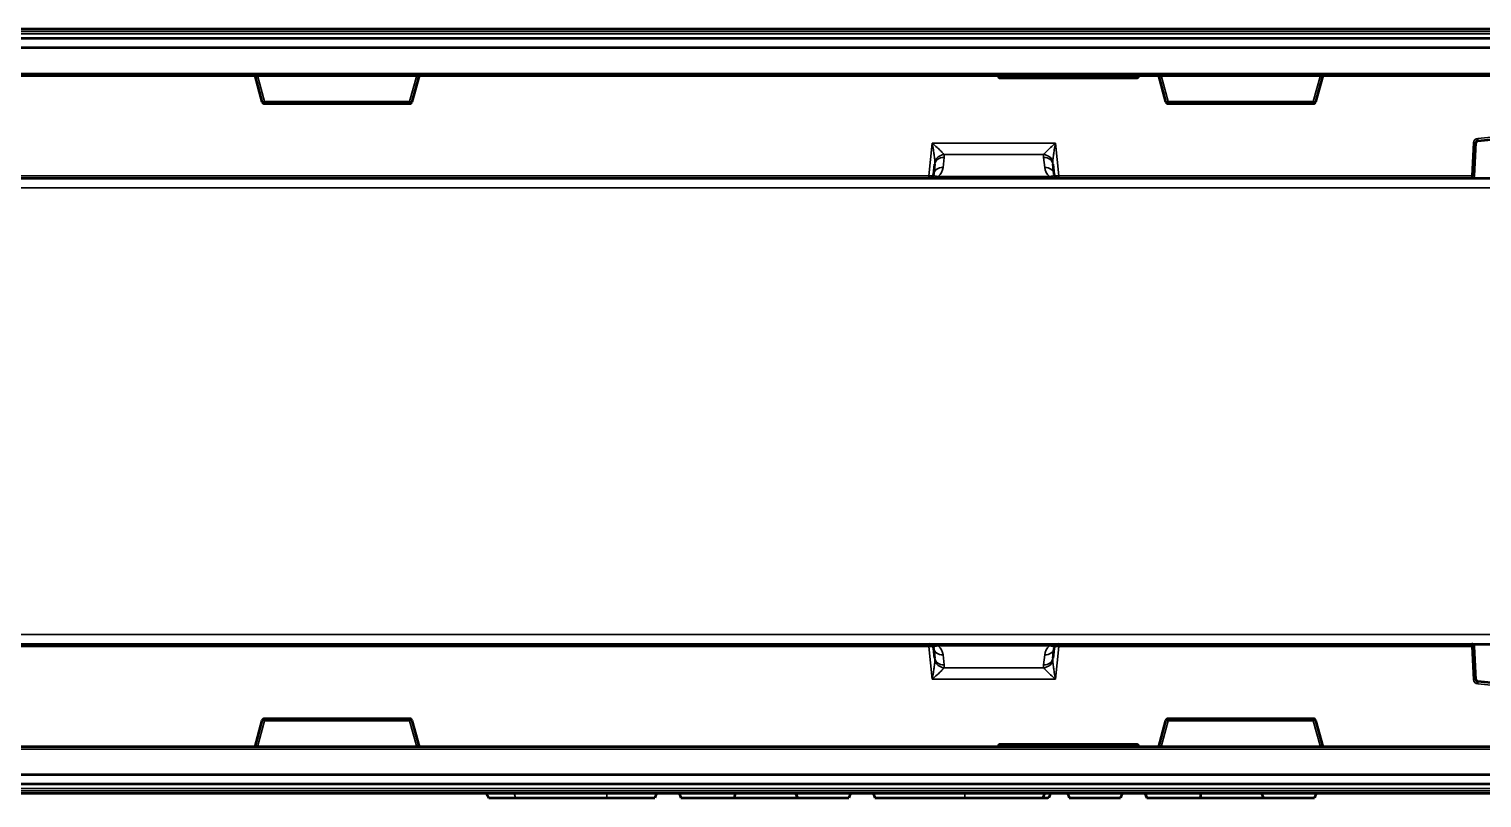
# Model space of a CAD drawing. Header units: millimetres. Extents: x 0 to 1485, y 0 to 1050.
# Drawn here: x 632.4 to 944.3, y 217.5 to 382.5 of the extents above; entities that cross this region are included whole.
import ezdxf

# ---------------------------------------------------------------- set-up
doc = ezdxf.new("R2010")
doc.units = ezdxf.units.MM
doc.header["$LTSCALE"] = 2.5
doc.layers.add('Sichtbar (ISO)', color=7, linetype='Continuous', lineweight=50)
doc.layers.add('Sichtbar schmal (ISO)', color=7, linetype='Continuous', lineweight=35)

msp = doc.modelspace()

# ---------------------------------------------------------------- linework, layer by layer
at = {"layer": 'Sichtbar (ISO)'}
for p, q in [((1448.542, 382.47), (448.542, 382.47)), ((1448.542, 380.47), (448.542, 380.47)), ((1448.542, 378.47), (448.542, 378.47)), ((521.805, 372.47), (681.279, 372.47)), ((682.487, 366.837), (680.933, 372.47)), ((681.44, 372.471), (715.645, 372.471)), ((716.151, 372.47), (714.597, 366.837)), ((715.805, 372.47), (875.279, 372.47)), ((840.408, 372.47), (840.443, 372.341)), ((870.283, 372.457), (840.802, 372.457)), ((840.926, 371.97), (870.159, 371.97)), ((870.642, 372.341), (870.676, 372.47)), ((876.487, 366.837), (874.933, 372.47)), ((875.44, 372.471), (909.645, 372.471)), ((910.151, 372.47), (908.597, 366.837)), ((909.805, 372.47), (987.279, 372.47)), ((682.969, 366.47), (714.115, 366.47)), ((876.969, 366.47), (908.115, 366.47)), ((943.475, 358.508), (948.542, 358.951)), ((942.648, 350.944), (943.019, 358.036)), ((826.636, 351.365), (826.86, 353.489)), ((852.225, 353.489), (852.448, 351.365)), ((453.542, 350.47), (1443.542, 350.47)), ((453.542, 250.47), (1443.542, 250.47)), ((826.86, 247.451), (826.636, 249.574)), ((852.448, 249.574), (852.225, 247.451)), ((943.019, 242.904), (942.648, 249.996)), ((948.542, 241.989), (943.475, 242.432)), ((680.933, 228.47), (682.487, 234.103)), ((714.115, 234.47), (682.969, 234.47)), ((714.597, 234.103), (716.151, 228.47)), ((874.933, 228.47), (876.487, 234.103)), ((908.115, 234.47), (876.969, 234.47)), ((908.597, 234.103), (910.151, 228.47)), ((681.279, 228.47), (521.805, 228.47)), ((715.645, 228.469), (681.44, 228.469)), ((875.279, 228.47), (715.805, 228.47)), ((840.443, 228.599), (840.408, 228.47)), ((840.802, 228.483), (870.283, 228.483)), ((870.159, 228.97), (840.926, 228.97)), ((870.676, 228.47), (870.642, 228.599)), ((909.645, 228.469), (875.44, 228.469)), ((987.279, 228.47), (909.805, 228.47)), ((448.542, 222.47), (1448.542, 222.47)), ((448.542, 220.47), (1448.542, 220.47)), ((448.542, 218.47), (1448.542, 218.47)), ((730.548, 218.47), (731.137, 217.47)), ((767.095, 218.47), (766.731, 217.47)), ((771.989, 218.47), (772.353, 217.47)), ((783.975, 218.47), (783.824, 217.47)), ((796.989, 218.47), (797.353, 217.47)), ((808.761, 218.47), (808.397, 217.47)), ((813.656, 218.47), (814.02, 217.47)), ((850.428, 218.47), (850.064, 217.47)), ((851.678, 218.47), (851.354, 217.579)), ((855.323, 218.47), (855.687, 217.47)), ((867.095, 218.47), (866.731, 217.47)), ((871.989, 218.47), (872.353, 217.47)), ((883.975, 218.47), (883.824, 217.47)), ((896.989, 218.47), (897.353, 217.47)), ((908.761, 218.47), (908.397, 217.47)), ((731.137, 217.47), (766.731, 217.47)), ((772.353, 217.47), (808.397, 217.47)), ((814.02, 217.47), (851.163, 217.47)), ((855.687, 217.47), (866.731, 217.47)), ((872.353, 217.47), (908.397, 217.47))]:
    msp.add_line(p, q, dxfattribs=at)
for centre, radius, start, end in [((840.926, 372.47), 0.5, 195, 270), ((870.159, 372.47), 0.5, 270, 345), ((682.969, 366.97), 0.5, 195.42277, 270), ((714.115, 366.97), 0.5, 270, 344.57723), ((876.969, 366.97), 0.5, 195.42277, 270), ((908.115, 366.97), 0.5, 270, 344.57723), ((943.519, 358.01), 0.5, 95, 177), ((825.642, 351.47), 1, 270, 354), ((853.443, 351.47), 1, 186, 270), ((942.148, 350.97), 0.5, 270, 357), ((825.642, 249.47), 1, 6, 90), ((853.443, 249.47), 1, 90, 174), ((942.148, 249.97), 0.5, 3, 90), ((943.519, 242.93), 0.5, 183, 265), ((682.969, 233.97), 0.5, 90, 164.57723), ((714.115, 233.97), 0.5, 15.42277, 90), ((876.969, 233.97), 0.5, 90, 164.57723), ((908.115, 233.97), 0.5, 15.42277, 90), ((840.926, 228.47), 0.5, 90, 165), ((870.159, 228.47), 0.5, 15, 90)]:
    msp.add_arc(centre, radius, start, end, dxfattribs=at)
for centre, major_axis, start_param, end_param in [((840.788, 372.983), (0.137, -0.51), 5.8149227, 6.0344777), ((870.296, 372.983), (-0.137, -0.51), 0.2487076, 0.4682626), ((840.788, 227.957), (0.137, 0.51), 0.2487076, 0.4682626), ((870.296, 227.957), (-0.137, 0.51), 5.8149227, 6.0344777)]:
    msp.add_ellipse(centre, major_axis=major_axis, ratio=0.947813, start_param=start_param, end_param=end_param, dxfattribs=at)
for points, degree in [([(681.279, 372.47), (681.332, 372.47), (681.387, 372.471), (681.44, 372.471)], 3), ([(715.645, 372.471), (715.697, 372.471), (715.752, 372.47), (715.805, 372.47)], 3), ([(875.279, 372.47), (875.332, 372.47), (875.387, 372.471), (875.44, 372.471)], 3), ([(909.645, 372.471), (909.697, 372.471), (909.752, 372.47), (909.805, 372.47)], 3), ([(681.44, 228.469), (681.387, 228.469), (681.332, 228.47), (681.279, 228.47)], 3), ([(715.805, 228.47), (715.752, 228.47), (715.697, 228.469), (715.645, 228.469)], 3), ([(875.44, 228.469), (875.387, 228.469), (875.332, 228.47), (875.279, 228.47)], 3), ([(909.805, 228.47), (909.752, 228.47), (909.697, 228.469), (909.645, 228.469)], 3), ([(851.354, 217.579), (851.259, 217.531), (851.163, 217.47)], 2)]:
    msp.add_open_spline(points, degree=degree, dxfattribs=at)
at = {"layer": 'Sichtbar schmal (ISO)'}
for p, q in [((448.542, 381.97), (1448.542, 381.97)), ((1448.542, 381.47), (448.542, 381.47)), ((448.542, 380.444), (1448.542, 380.444)), ((1448.542, 372.97), (448.542, 372.97)), ((682.969, 366.926), (681.44, 372.471)), ((715.645, 372.471), (714.115, 366.926)), ((840.926, 371.994), (840.802, 372.457)), ((840.926, 371.994), (840.926, 371.97)), ((870.159, 371.994), (840.926, 371.994)), ((870.283, 372.457), (870.159, 371.994)), ((870.159, 371.97), (870.159, 371.994)), ((876.969, 366.926), (875.44, 372.471)), ((909.645, 372.471), (908.115, 366.926)), ((682.969, 366.926), (682.969, 366.47)), ((714.115, 366.926), (682.969, 366.926)), ((714.115, 366.47), (714.115, 366.926)), ((876.969, 366.926), (876.969, 366.47)), ((908.115, 366.926), (876.969, 366.926)), ((908.115, 366.47), (908.115, 366.926)), ((948.542, 359.453), (943.432, 359.006)), ((943.475, 358.508), (943.432, 359.006)), ((826.326, 357.983), (825.589, 350.97)), ((826.326, 357.983), (852.758, 357.983)), ((853.495, 350.97), (852.758, 357.983)), ((942.52, 358.062), (942.148, 350.97)), ((942.52, 358.062), (943.019, 358.036)), ((828.625, 352.795), (828.849, 354.918)), ((850.301, 355.526), (828.783, 355.526)), ((850.236, 354.918), (850.459, 352.795)), ((825.589, 350.97), (571.495, 350.97)), ((825.589, 350.47), (825.589, 350.97)), ((825.589, 350.97), (825.694, 350.965)), ((827.596, 350.832), (851.489, 350.832)), ((853.391, 350.965), (853.495, 350.97)), ((942.148, 350.97), (853.495, 350.97)), ((853.495, 350.47), (853.495, 350.97)), ((942.648, 350.944), (942.148, 350.97)), ((942.148, 350.47), (942.148, 350.97)), ((453.542, 348.379), (1443.542, 348.379)), ((453.542, 252.561), (1443.542, 252.561)), ((571.495, 249.97), (825.589, 249.97)), ((825.589, 250.47), (825.589, 249.97)), ((825.694, 249.975), (825.589, 249.97)), ((825.589, 249.97), (826.326, 242.957)), ((827.596, 250.108), (851.489, 250.108)), ((852.758, 242.957), (853.495, 249.97)), ((853.495, 249.97), (853.391, 249.975)), ((853.495, 250.47), (853.495, 249.97)), ((853.495, 249.97), (942.148, 249.97)), ((942.148, 249.97), (942.148, 250.47)), ((942.148, 249.97), (942.648, 249.996)), ((942.148, 249.97), (942.52, 242.878)), ((828.849, 246.022), (828.625, 248.145)), ((850.459, 248.145), (850.236, 246.022)), ((850.301, 245.414), (828.783, 245.414)), ((852.758, 242.957), (826.326, 242.957)), ((943.019, 242.904), (942.52, 242.878)), ((943.432, 241.934), (943.475, 242.432)), ((943.432, 241.934), (948.542, 241.487)), ((681.44, 228.469), (682.969, 234.014)), ((682.969, 234.47), (682.969, 234.014)), ((682.969, 234.014), (714.115, 234.014)), ((714.115, 234.014), (714.115, 234.47)), ((714.115, 234.014), (715.645, 228.469)), ((875.44, 228.469), (876.969, 234.014)), ((876.969, 234.47), (876.969, 234.014)), ((876.969, 234.014), (908.115, 234.014)), ((908.115, 234.014), (908.115, 234.47)), ((908.115, 234.014), (909.645, 228.469)), ((448.542, 227.97), (1448.542, 227.97)), ((840.802, 228.483), (840.926, 228.945)), ((840.926, 228.97), (840.926, 228.945)), ((840.926, 228.945), (870.159, 228.945)), ((870.159, 228.945), (870.159, 228.97)), ((870.159, 228.945), (870.283, 228.483)), ((1448.542, 220.496), (448.542, 220.496)), ((448.542, 219.47), (1448.542, 219.47)), ((1448.542, 218.97), (448.542, 218.97)), ((736.534, 218.47), (736.86, 217.47)), ((756.434, 218.47), (756.434, 217.47)), ((833.292, 218.47), (833.292, 217.47)), ((833.292, 217.579), (850.104, 217.579))]:
    msp.add_line(p, q, dxfattribs=at)
for centre, radius, start, end in [((943.519, 358.01), 1, 95, 177), ((825.642, 353.108), 3, 310.63537, 354), ((853.443, 353.108), 3, 186, 229.36463), ((825.642, 247.832), 3, 6, 49.36463), ((853.443, 247.832), 3, 130.63537, 174), ((943.519, 242.93), 1, 183, 265)]:
    msp.add_arc(centre, radius, start, end, dxfattribs=at)
for centre, major_axis, ratio, start_param, end_param in [((840.926, 372.47), (-0.483, -0.129), 0.947813, 0, 1.3220887), ((870.159, 372.47), (0.483, -0.129), 0.947813, 4.9610966, 6.2831853), ((682.969, 366.97), (-0.482, -0.133), 0.0840398, 0, 1.5476161), ((714.115, 366.97), (0.482, -0.133), 0.0840398, 4.7355692, 6.2831853), ((876.969, 366.97), (-0.482, -0.133), 0.0840398, 0, 1.5476161), ((908.115, 366.97), (0.482, -0.133), 0.0840398, 4.7355692, 6.2831853), ((828.625, 351.156), (-1.989, 0.209), 0.8176676, 4.7981187, 6.2831853), ((828.849, 353.28), (-1.989, 0.209), 0.8176676, 4.7981187, 6.2831853), ((825.832, 353.28), (0.41, 2.103), 0.4603244, 4.9010024, 5.1944917), ((828.783, 353.888), (1.9, 0.625), 0.8049551, 1.3119969, 2.6322857), ((825.832, 354.918), (-3.018, -0.293), 0.689271, 3.0017611, 3.2952504), ((853.252, 354.918), (-3.018, 0.293), 0.689271, 6.1295276, 6.4230169), ((850.236, 353.28), (1.989, 0.209), 0.8176676, 0, 1.4850666), ((850.301, 353.888), (1.9, -0.625), 0.8049551, 0.509307, 1.8295958), ((850.459, 351.156), (1.989, 0.209), 0.8176676, 0, 1.4850666), ((853.252, 353.28), (-0.41, 2.103), 0.4603244, 1.0886936, 1.3821829), ((825.642, 350.97), (0, -0.5), 0.1039621, 0, 1.5598699), ((825.642, 351.47), (-0.995, 0.105), 0.5, 1.6755161, 3.1415927), ((827.596, 349.193), (-1.302, 1.518), 0.6810406, 5.3832101, 6.2831853), ((851.489, 349.193), (1.302, 1.518), 0.6810406, 0, 0.8999752), ((853.443, 351.47), (-0.995, -0.105), 0.5, 0, 1.4660766), ((853.443, 350.97), (0, -0.5), 0.1039621, 4.7233154, 6.2831853), ((825.642, 249.97), (0, 0.5), 0.1039621, 4.7233154, 6.2831853), ((825.642, 249.47), (0.995, 0.105), 0.5, 0, 1.4660766), ((827.596, 251.747), (-1.302, -1.518), 0.6810406, 0, 0.8999752), ((828.625, 249.784), (-1.989, -0.209), 0.8176676, 0, 1.4850666), ((850.459, 249.784), (1.989, -0.209), 0.8176676, 4.7981187, 6.2831853), ((851.489, 251.747), (1.302, -1.518), 0.6810406, 5.3832101, 6.2831853), ((853.443, 249.47), (0.995, -0.105), 0.5, 1.6755161, 3.1415927), ((853.443, 249.97), (0, 0.5), 0.1039621, 0, 1.5598699), ((825.832, 247.66), (0.41, -2.103), 0.4603244, 1.0886936, 1.3821829), ((828.849, 247.66), (-1.989, -0.209), 0.8176676, 0, 1.4850666), ((828.783, 247.052), (-1.9, 0.625), 0.8049551, 0.509307, 1.8295958), ((850.236, 247.66), (1.989, -0.209), 0.8176676, 4.7981187, 6.2831853), ((850.301, 247.052), (-1.9, -0.625), 0.8049551, 1.3119969, 2.6322857), ((853.252, 247.66), (-0.41, -2.103), 0.4603244, 4.9010024, 5.1944917), ((825.832, 246.022), (3.018, -0.293), 0.689271, 6.1295276, 6.4230169), ((853.252, 246.022), (3.018, 0.293), 0.689271, 3.0017611, 3.2952504), ((682.969, 233.97), (-0.482, 0.133), 0.0840398, 4.7355692, 6.2831853), ((714.115, 233.97), (0.482, 0.133), 0.0840398, 0, 1.5476161), ((876.969, 233.97), (-0.482, 0.133), 0.0840398, 4.7355692, 6.2831853), ((908.115, 233.97), (0.482, 0.133), 0.0840398, 0, 1.5476161), ((840.926, 228.47), (-0.483, 0.129), 0.947813, 4.9610966, 6.2831853), ((870.159, 228.47), (0.483, 0.129), 0.947813, 0, 1.3220887)]:
    msp.add_ellipse(centre, major_axis=major_axis, ratio=ratio, start_param=start_param, end_param=end_param, dxfattribs=at)
for points, knots in [([(826.326, 357.983), (826.409, 357.493), (826.493, 356.998), (826.625, 356.181), (826.678, 355.845), (826.724, 355.525), (826.779, 355.138), (826.827, 354.769), (826.866, 354.316), (826.875, 354.199), (826.879, 354.088)], [-0.6404266, -0.6404266, -0.6404266, -0.6404266, -0.45284274, -0.45284274, -0.3202133, -0.3202133, -0.3202133, -0.16010665, -0.16010665, -0.09962646, -0.09962646, -0.09962646, -0.09962646]), ([(828.783, 355.526), (828.746, 355.595), (828.697, 355.668), (828.484, 355.95), (828.267, 356.182), (828.021, 356.426), (827.818, 356.629), (827.592, 356.841), (827.029, 357.358), (826.676, 357.672), (826.326, 357.983)], [0.09962646, 0.09962646, 0.09962646, 0.09962646, 0.16010665, 0.16010665, 0.3202133, 0.3202133, 0.3202133, 0.45284274, 0.45284274, 0.6404266, 0.6404266, 0.6404266, 0.6404266]), ([(852.758, 357.983), (852.409, 357.672), (852.056, 357.358), (851.493, 356.841), (851.267, 356.629), (851.063, 356.426), (850.817, 356.182), (850.6, 355.95), (850.387, 355.668), (850.339, 355.595), (850.301, 355.526)], [-0.0010016, -0.0010016, -0.0010016, -0.0010016, 0.18658253, 0.18658253, 0.31921171, 0.31921171, 0.31921171, 0.47931836, 0.47931836, 0.53979856, 0.53979856, 0.53979856, 0.53979856]), ([(852.205, 354.088), (852.21, 354.199), (852.218, 354.316), (852.258, 354.769), (852.305, 355.138), (852.361, 355.525), (852.407, 355.845), (852.459, 356.181), (852.591, 356.998), (852.675, 357.493), (852.758, 357.983)], [-0.53979856, -0.53979856, -0.53979856, -0.53979856, -0.47931836, -0.47931836, -0.31921171, -0.31921171, -0.31921171, -0.18658253, -0.18658253, 0.0010016, 0.0010016, 0.0010016, 0.0010016]), ([(825.642, 350.47), (825.812, 350.47), (825.983, 350.477), (826.322, 350.507), (826.49, 350.529), (826.655, 350.558), (826.82, 350.588), (826.983, 350.625), (827.298, 350.716), (827.451, 350.77), (827.596, 350.832)], [-0.31225418, -0.31225418, -0.31225418, -0.31225418, -0.23419063, -0.23419063, -0.15612709, -0.15612709, -0.15612709, -0.07806354, -0.07806354, 0, 0, 0, 0]), ([(851.489, 350.832), (851.775, 350.709), (852.094, 350.619), (852.752, 350.5), (853.099, 350.47), (853.443, 350.47)], [0, 0, 0, 0, 0.15463042, 0.15463042, 0.31225774, 0.31225774, 0.31225774, 0.31225774]), ([(827.596, 250.108), (827.311, 250.23), (826.995, 250.32), (826.336, 250.44), (825.988, 250.47), (825.642, 250.47)], [-0.31124093, -0.31124093, -0.31124093, -0.31124093, -0.15764428, -0.15764428, 0.00101324, 0.00101324, 0.00101324, 0.00101324]), ([(853.443, 250.47), (853.272, 250.47), (853.101, 250.463), (852.762, 250.433), (852.594, 250.411), (852.429, 250.382), (852.264, 250.352), (852.102, 250.315), (851.786, 250.224), (851.633, 250.17), (851.489, 250.108)], [-0.00097649, -0.00097649, -0.00097649, -0.00097649, 0.07708795, 0.07708795, 0.15515238, 0.15515238, 0.15515238, 0.23321682, 0.23321682, 0.31128125, 0.31128125, 0.31128125, 0.31128125]), ([(826.879, 246.852), (826.875, 246.741), (826.866, 246.624), (826.827, 246.171), (826.779, 245.802), (826.724, 245.415), (826.678, 245.095), (826.625, 244.759), (826.493, 243.942), (826.409, 243.447), (826.326, 242.957)], [-0.53979859, -0.53979859, -0.53979859, -0.53979859, -0.47931839, -0.47931839, -0.31921174, -0.31921174, -0.31921174, -0.1865823, -0.1865823, 0.00100156, 0.00100156, 0.00100156, 0.00100156]), ([(852.758, 242.957), (852.675, 243.447), (852.591, 243.942), (852.459, 244.759), (852.407, 245.095), (852.361, 245.415), (852.305, 245.802), (852.258, 246.171), (852.218, 246.624), (852.21, 246.741), (852.205, 246.852)], [-0.64042661, -0.64042661, -0.64042661, -0.64042661, -0.45284249, -0.45284249, -0.3202133, -0.3202133, -0.3202133, -0.16010665, -0.16010665, -0.09962646, -0.09962646, -0.09962646, -0.09962646]), ([(826.326, 242.957), (826.676, 243.268), (827.029, 243.582), (827.592, 244.099), (827.818, 244.311), (828.021, 244.514), (828.267, 244.758), (828.484, 244.99), (828.697, 245.272), (828.746, 245.345), (828.783, 245.414)], [-0.00100156, -0.00100156, -0.00100156, -0.00100156, 0.1865823, 0.1865823, 0.31921174, 0.31921174, 0.31921174, 0.47931839, 0.47931839, 0.53979859, 0.53979859, 0.53979859, 0.53979859]), ([(850.301, 245.414), (850.339, 245.345), (850.387, 245.272), (850.6, 244.99), (850.817, 244.758), (851.063, 244.514), (851.267, 244.311), (851.493, 244.099), (852.056, 243.582), (852.409, 243.268), (852.758, 242.957)], [0.09962646, 0.09962646, 0.09962646, 0.09962646, 0.16010665, 0.16010665, 0.3202133, 0.3202133, 0.3202133, 0.45284249, 0.45284249, 0.64042661, 0.64042661, 0.64042661, 0.64042661])]:
    msp.add_open_spline(points, degree=3, knots=knots, dxfattribs=at)

doc.saveas('drawing.dxf')
